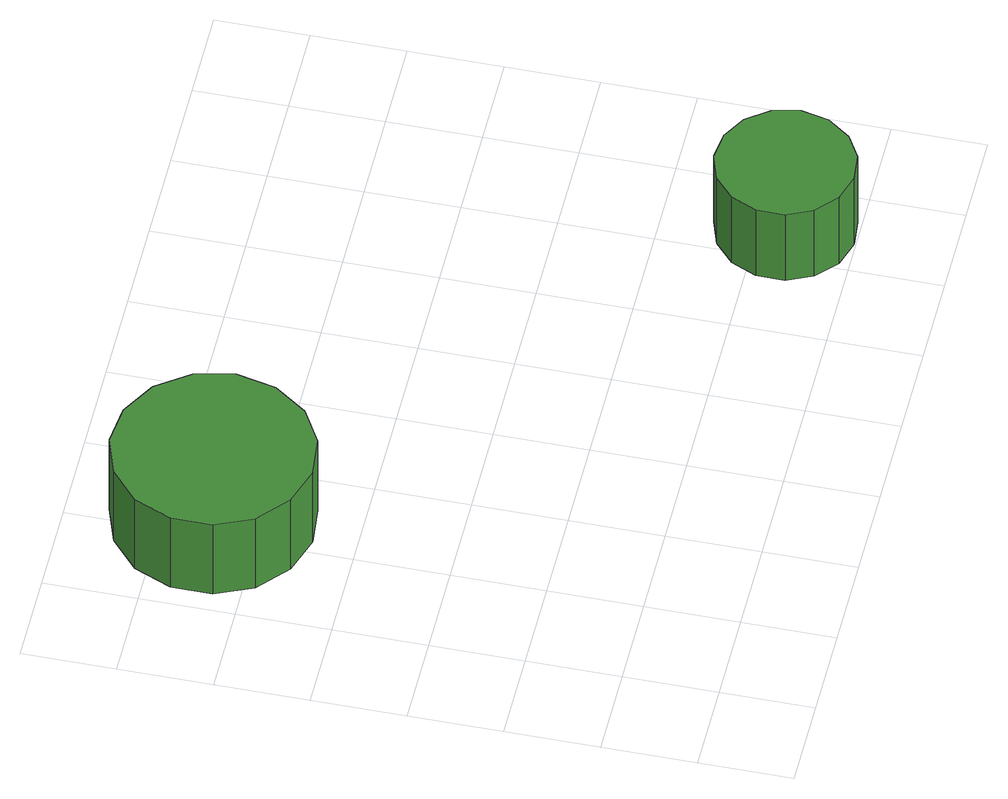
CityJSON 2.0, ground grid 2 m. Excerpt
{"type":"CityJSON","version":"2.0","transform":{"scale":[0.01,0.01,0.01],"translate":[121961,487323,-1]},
"CityObjects":{
"tree1":{"type":"SolitaryVegetationObject","attributes":{"function":"something"},"geometry":[{"type":"MultiSurface","lod":"1","boundaries":[[[0,1,2,3,4,5,6,7,8,9,10,11,12,13,14]],[[15,16,17,18,19,20,21,22,23,24,25,26,27,28,29]],[[0,29,28,1]],[[1,28,27,2]],[[2,27,26,3]],[[3,26,25,4]],[[4,25,24,5]],[[5,24,23,6]],[[6,23,22,7]],[[7,22,21,8]],[[8,21,20,9]],[[9,20,19,10]],[[10,19,18,11]],[[11,18,17,12]],[[12,17,16,13]],[[13,16,15,14]],[[14,15,29,0]]]}]},
"tree2":{"type":"SolitaryVegetationObject","attributes":{"function":"something"},"geometry":[{"type":"MultiSurface","lod":"1","boundaries":[[[30,31,32,33,34,35,36,37,38,39,40,41,42,43,44]],[[45,46,47,48,49,50,51,52,53,54,55,56,57,58,59]],[[30,59,58,31]],[[31,58,57,32]],[[32,57,56,33]],[[33,56,55,34]],[[34,55,54,35]],[[35,54,53,36]],[[36,53,52,37]],[[37,52,51,38]],[[38,51,50,39]],[[39,50,49,40]],[[40,49,48,41]],[[41,48,47,42]],[[42,47,46,43]],[[43,46,45,44]],[[44,45,59,30]]]}]}
},
"vertices":[
[465,1101,269],[446,1187,269],[395,1258,269],[319,1302,269],[231,1312,269],[148,1284,269],[82,1226,269],[47,1145,269],[47,1057,269],[82,977,269],[148,918,269],[231,891,269],[319,900,269],[395,944,269],[446,1015,269],[446,1015,66],[395,944,66],[319,900,66],[231,891,66],[148,918,66],[82,977,66],[47,1057,66],[47,1145,66],[82,1226,66],[148,1284,66],[231,1312,66],[319,1302,66],[395,1258,66],[446,1187,66],[465,1101,66],
[1435,149,259],[1422,208,259],[1386,257,259],[1334,287,259],[1274,294,259],[1216,275,259],[1171,234,259],[1146,179,259],[1146,118,259],[1171,63,259],[1216,22,259],[1274,4,259],[1334,10,259],[1386,40,259],[1422,89,259],[1422,89,66],[1386,40,66],[1334,10,66],[1274,4,66],[1216,22,66],[1171,63,66],[1146,118,66],[1146,179,66],[1171,234,66],[1216,275,66],[1274,294,66],[1334,287,66],[1386,257,66],[1422,208,66],[1435,149,66]
]}
